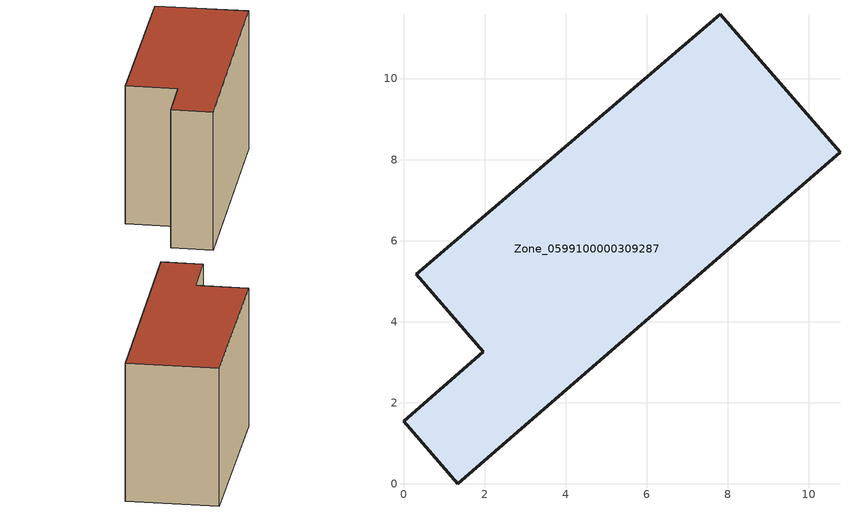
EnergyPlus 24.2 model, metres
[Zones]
Zone_0599100000309287
 floor ground (C_G): 0,1.54 1.97,3.26 0.31,5.17 7.81,11.59 10.77,8.18 1.34,0 z0
 wall outside (C_F): 1.97,3.26 0,1.54 1.34,0 10.77,8.18 7.81,11.59 0.31,5.17 1.97,3.26 z0:7.15
 roof outside (C_R): 7.81,11.59 0.31,5.17 1.97,3.26 0,1.54 1.34,0 10.77,8.18 z7.15
[BUILDING]
Pand.0599100000309287: North Axis=0; Terrain=City; Loads Convergence Tolerance Value=0.04; Temperature Convergence Tolerance Value=0.4; Solar Distribution=FullExterior; Maximum Number of Warmup Days=25; Minimum Number of Warmup Days=1
[Site:Location]
Rotterdam.The.Hague.AP_ZH_NLD Design_Conditions: Latitude=51.96; Longitude=4.45; Time Zone=1; Elevation=-4.5
[SITE:GROUNDTEMPERATURE:BUILDINGSURFACE]
18, 18, 18, 18, 18, 18, 18, 18, 18, 18, 18, 18
[MATERIAL] Thermal Absorptance=0.9; Solar Absorptance=0.7; Visible Absorptance=0.7
Name | Roughness | Thickness | Conductivity | Density | Specific Heat
G.TI.1946 | MediumSmooth | 0.15 | 1 | 540 | 1210
F.TI.1946 | Rough | 0.3 | 0.857143 | 1920 | 840
R.TI.1946 | MediumRough | 0.2 | 0.1 | 1500 | 1000
[CONSTRUCTION]
C_G: G.TI.1946
C_F: F.TI.1946
C_R: R.TI.1946
[ZONE]
Zone_0599100000309287: Type=1; Multiplier=1; Ceiling Height=Autocalculate; Volume=Autocalculate; Floor Area=autocalculate; Part of Total Floor Area=Yes
[ZONEINFILTRATION:DESIGNFLOWRATE]
Infil_Zone_0599100000309287: Zone or ZoneList or Space or SpaceList=Zone_0599100000309287; Schedule=AlwaysOn; Design Flow Rate Calculation Method=Flow/Area; Flow Rate per Floor Area=0.003; Constant Term Coefficient=1; Temperature Term Coefficient=0; Velocity Term Coefficient=0; Velocity Squared Term Coefficient=0
[HVACTEMPLATE:ZONE:IDEALLOADSAIRSYSTEM]
Zone_0599100000309287: Maximum Heating Supply Air Temperature=50; Minimum Cooling Supply Air Temperature=13; Maximum Heating Supply Air Humidity Ratio=0.0156; Minimum Cooling Supply Air Humidity Ratio=0.0077; Heating Limit=NoLimit; Cooling Limit=NoLimit; Dehumidification Control Type=ConstantSensibleHeatRatio; Cooling Sensible Heat Ratio=0.7; Dehumidification Setpoint=60; Humidification Control Type=None; Humidification Setpoint=30; Outdoor Air Method=None; Outdoor Air Flow Rate per Person=0.00944; Outdoor Air Flow Rate per Zone Floor Area=0; Outdoor Air Flow Rate per Zone=0; Demand Controlled Ventilation Type=None; Outdoor Air Economizer Type=NoEconomizer; Heat Recovery Type=None; Sensible Heat Recovery Effectiveness=0.7; Latent Heat Recovery Effectiveness=0.65
[ZONECONTROL:THERMOSTAT]
ThermostatControl_Zone_0599100000309287: Zone or ZoneList=Zone_0599100000309287; Control Type Schedule=DualSetpointControlType; Control 1=Thermostat_Zone_0599100000309287; Temperature Difference Between Cutout And Setpoint=0
[THERMOSTATSETPOINT:DUALSETPOINT]
Thermostat_Zone_0599100000309287: Heating Setpoint Temperature Schedule=HeatingSetpoint_Zone_0599100000309287; Cooling Setpoint Temperature Schedule=CoolingSetpoint_Zone_0599100000309287
[SCHEDULE:COMPACT]
HeatingSetpoint_Zone_0599100000309287: Through: 12/31, For: AllDays, Until: 24:00, 21
CoolingSetpoint_Zone_0599100000309287: Through: 12/31, For: AllDays, Until: 24:00, 24
DualSetpointControlType: Through: 12/31, For: AllDays, Until: 24:00, 4
AlwaysOn: Through: 12/31, For: AllDays, Until: 24:00, 1
